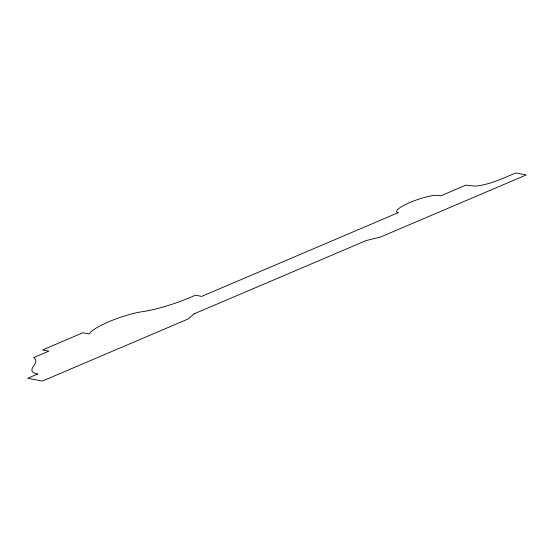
<?xml version="1.0" encoding="UTF-8"?>
<svg xmlns="http://www.w3.org/2000/svg" width="554" height="554" viewBox="0 0 554 554"><rect width="100%" height="100%" fill="white"/><g stroke="black" fill="none" stroke-linecap="round" stroke-linejoin="round"><path stroke-width="0.83" d="M194.115 313.848L188.215 318.945L42.333 381.083L27.7 378.264L37.783 373.971A68.98 13.518 -19.3 0 1 33.676 366.069A96.403 18.891 -19.3 0 0 33.718 357.593L48.842 351.146L42.568 349.941L82.899 332.76L89.173 333.972A34.244 6.71 -19.3 0 1 110.634 320.988A34.244 6.71 -19.3 0 1 143.881 311.452A49.514 9.702 -19.3 0 0 195.41 295.185L201.684 296.39L398.291 212.639A23.074 4.522 -19.3 0 1 410.099 202.439A23.074 4.522 -19.3 0 1 438.623 195.458L440.714 195.86L465.921 185.126L473.081 185.943A23.58 4.619 -19.3 0 0 501.599 178.914L515.843 172.917L526.3 174.932L380.425 237.07L366.159 240.561L194.115 313.848"/></g></svg>
